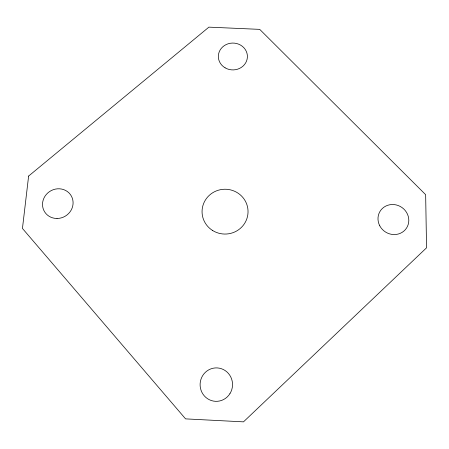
<?xml version="1.0" encoding="UTF-8"?>
<svg xmlns="http://www.w3.org/2000/svg" width="449" height="449" viewBox="0 0 449 449"><rect width="100%" height="100%" fill="white"/><g stroke="black" fill="none" stroke-linecap="round" stroke-linejoin="round"><path stroke-width="0.67" d="M28.618 176.059L22.45 228.451L185.577 418.878L243.481 421.858L426.55 247.82L425.652 194.675L259.713 29.37L208.903 27.142L28.618 176.059M225.089 67.816A14.531 13.425 0.5 0 0 247.393 57.068A14.531 13.425 0.5 0 0 226.139 44.58A14.531 13.425 0.5 0 0 225.089 67.816M379.77 225.825A15.67 14.761 32.7 0 0 406.44 228.221A15.67 14.761 32.7 0 0 393.975 204.57A15.67 14.761 32.7 0 0 379.77 225.825M57.012 218.478A15.535 14.598 -31.1 0 0 71.425 196.157A15.535 14.598 -31.1 0 0 44.973 196.241A15.535 14.598 -31.1 0 0 57.012 218.478M212.736 230.584A22.994 22.411 -0.6 0 0 248.022 212.568A22.994 22.411 -0.6 0 0 214.392 191.796A22.994 22.411 -0.6 0 0 212.736 230.584M229.927 393.678A16.725 16.215 -87.4 0 0 217.159 367.911A16.725 16.215 -87.4 0 0 201.876 392.263A16.725 16.215 -87.4 0 0 229.927 393.678"/></g></svg>
